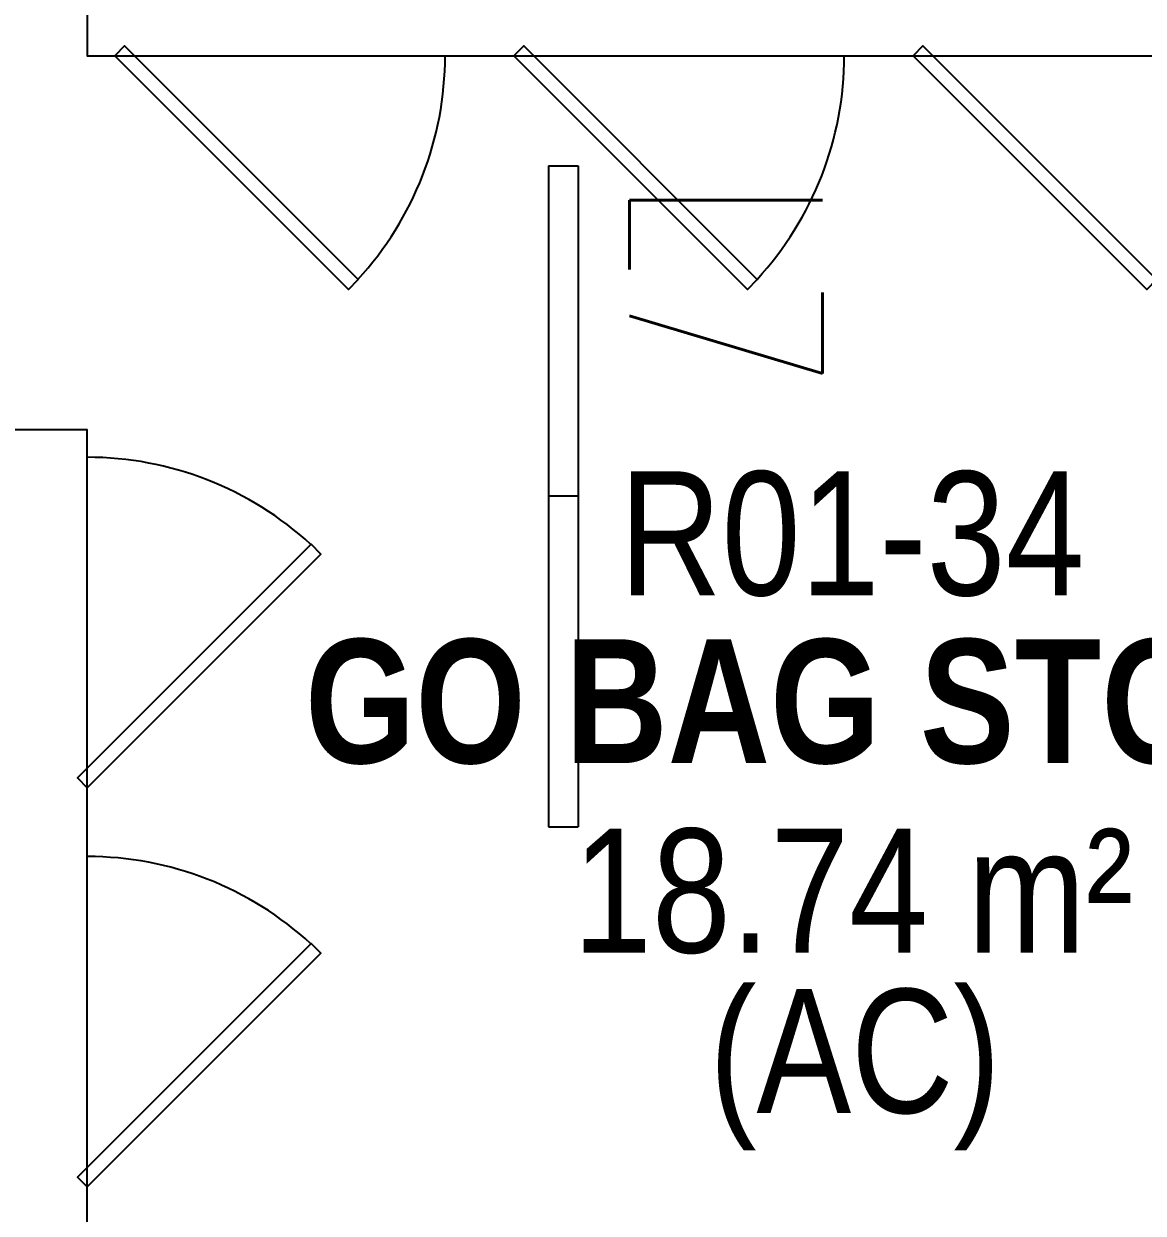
# Model space of a CAD drawing. Header units: millimetres. Extents: x -92759 to 184353, y -15225 to 86714.
# Drawn here: x -44998 to -42965, y 76339 to 78499 of the extents above; entities that cross this region are included whole.
import ezdxf

# ---------------------------------------------------------------- set-up
doc = ezdxf.new("R2010")
doc.units = ezdxf.units.MM
for name, color, linetype in [('0-1', 9, 'Continuous'), ('0-L7', 1, 'Continuous'), ('A-_ROOMNAME_A', 8, 'Continuous'), ('E-LIGHT----E', 1, 'Continuous')]:
    doc.layers.add(name, color=color, linetype=linetype)
doc.layers.add('1599_FURN_RHH_BLK8 _NEW__1ST STY_dwg _2_-1', color=7, linetype='Continuous', true_color=0xaaaaaa)
doc.layers.add('A-_FURN--4', color=7, linetype='Continuous', true_color=0xaaaaaa)
doc.styles.add('Arial Narrow_2', font='ARIALN.TTF', dxfattribs={"height": 225})
doc.styles.add('Arial Narrow_B_1', font='ARIALNB.TTF', dxfattribs={"height": 300})
doc.styles.add('T3', font='simplex.shx', dxfattribs={"width": 0.7, "height": 300})

# ---------------------------------------------------------------- blocks, each defined once
blk = doc.blocks.new('1599_FURN_RHH_BLK8 _NEW__1ST STY_dwg _2_-10346281-BLK8_RHH_1ST STOREY PLAN')
at = {"layer": 'A-_FURN--4', "flags": 128}
for points in [[(-9405.1, -200), (-9405.1, -900), (-7255.1, -900), (-7255.1, -200)], [(-9355.1, -900), (-8930.8, -1324.3), (-8913.2, -1306.6), (-9337.4, -882.3)], [(-8630.1, -900), (-8205.8, -1324.3), (-8188.2, -1306.6), (-8612.4, -882.3)], [(-7905.1, -900), (-7480.8, -1324.3), (-7463.2, -1306.6), (-7887.4, -882.3)], [(-10105.1, -3729.1), (-9405.1, -3729.1), (-9405.1, -1579.1), (-10105.1, -1579.1)], [(-9405.1, -2229.1), (-8980.8, -1804.8), (-8998.5, -1787.1), (-9422.8, -2211.4)], [(-9405.1, -2954.1), (-8980.8, -2529.8), (-8998.5, -2512.1), (-9422.8, -2936.4)]]:
    blk.add_lwpolyline(points, close=True, dxfattribs=at)
at = {"layer": 'A-_FURN--4'}
for centre, start, end in [((-9355.1, -900), 317.388, 0), ((-8630.1, -900), 317.388, 0), ((-9405.1, -2229.1), 47.388, 90), ((-9405.1, -2954.1), 47.388, 90)]:
    blk.add_arc(centre, 600, start, end, dxfattribs=at)
blk = doc.blocks.new('A$Cb2bf8f38')
at = {"layer": '1599_FURN_RHH_BLK8 _NEW__1ST STY_dwg _2_-1'}
blk.add_blockref('1599_FURN_RHH_BLK8 _NEW__1ST STY_dwg _2_-10346281-BLK8_RHH_1ST STOREY PLAN', (7455.1, 46800), dxfattribs=at)
at = {"layer": 'A-_ROOMNAME_A', "char_height": 225, "attachment_point": 1}
for s, insert, width, style in [('R01-34', (-983.7, 45145.3), 1058.227, 'Arial Narrow_2'), ('GO BAG STORE', (-1554.5, 44840.5), 2441.138, 'Arial Narrow_B_1'), ('18.74 m²', (-1067.7, 44496.5), 1262.658, 'Arial Narrow_2'), ('(AC)', (-820.2, 44205.4), 661.392, 'Arial Narrow_2')]:
    blk.add_mtext(s, dxfattribs=dict(at, insert=insert, width=width, style=style))
blk = doc.blocks.new('L7')
at = {"layer": 'E-LIGHT----E'}
for p, q in [((-600, -27), (-600, 27)), ((-600, 27), (600, 27)), ((0, 27), (0, -27)), ((600, -27), (600, 27)), ((-600, -27), (600, -27))]:
    blk.add_line(p, q, dxfattribs=at)
at = {"layer": 'E-LIGHT----E', "lineweight": 18, "style": 'T3', "width": 0.7}
blk.add_text('L7', height=350, dxfattribs=at).set_placement((-579.7, 120.4))
blk = doc.blocks.new('EL_B8_L1_R4')
at = {"layer": '0-L7', "rotation": 270}
blk.add_blockref('L7', (9707.7, 4541.7), dxfattribs=at)

msp = doc.modelspace()

# ---------------------------------------------------------------- block references
at = {"layer": '0-1'}
msp.add_blockref('A$Cb2bf8f38', (-42933, 32541.2), dxfattribs=at)

# ---------------------------------------------------------------- next in the draw order: block references
at = {"color": 0}
msp.add_blockref('EL_B8_L1_R4', (-53725.9, 73099.6), dxfattribs=at)

doc.saveas('drawing.dxf')
